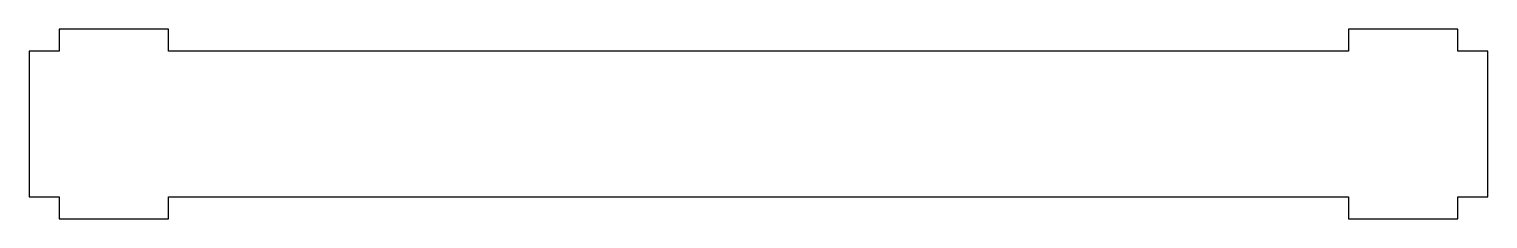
# Model space of a CAD drawing. Header units: millimetres. Extents: x -289 to -89, y -3 to 23.
import ezdxf

# ---------------------------------------------------------------- set-up
doc = ezdxf.new("R2010")
doc.units = ezdxf.units.MM
doc.layers.get('0').update_dxf_attribs({"linetype": 'CONTINUOUS'})

msp = doc.modelspace()

# ---------------------------------------------------------------- linework, layer by layer
msp.add_lwpolyline([(-284.9, -3), (-269.9, -3), (-269.9, 0), (-108.1, 0), (-108.1, -3), (-93.1, -3), (-93.1, 0), (-89, 0), (-89, 20), (-93.1, 20), (-93.1, 23), (-108.1, 23), (-108.1, 20), (-269.9, 20), (-269.9, 23), (-284.9, 23), (-284.9, 20), (-289, 20), (-289, 0), (-284.9, 0)], close=True)

doc.saveas('drawing.dxf')
